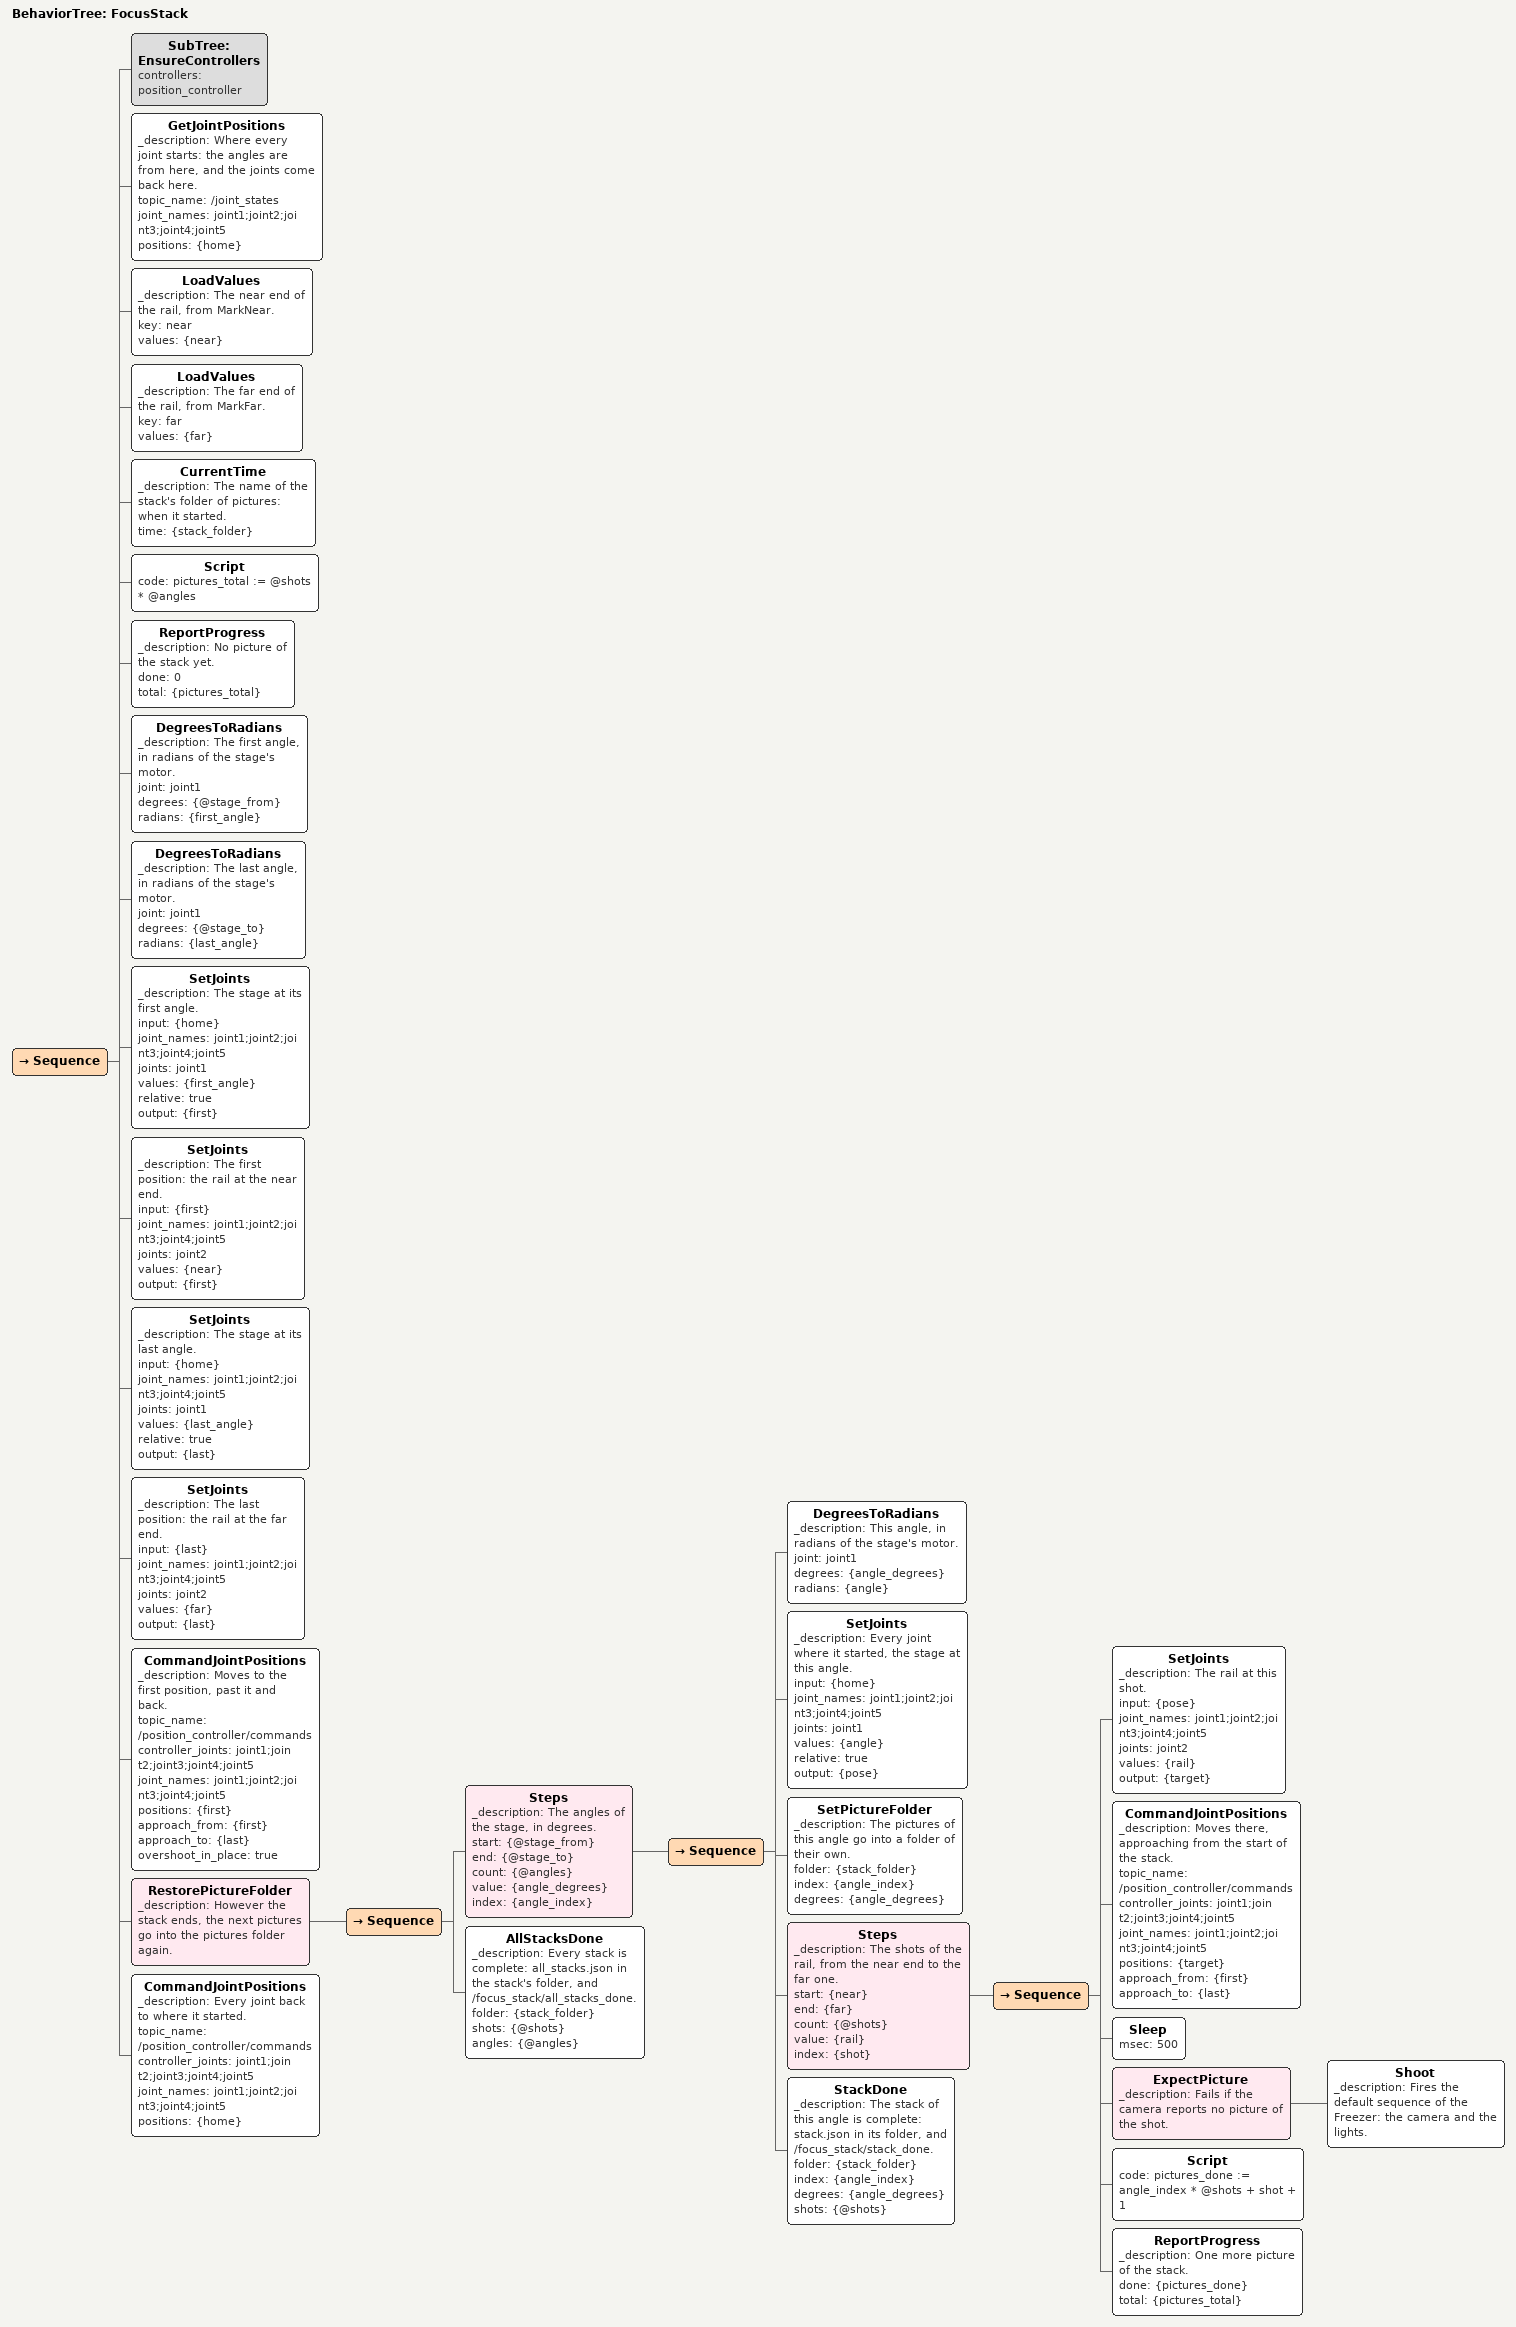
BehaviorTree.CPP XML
<?xml version="1.0" encoding="UTF-8"?>
<root BTCPP_format="4" main_tree_to_execute="FocusStack">

  <BehaviorTree ID="FocusStack" _description="Shoots a focus stack, from the near mark to the far one, at each of several angles of the rotary stage.">
    <Sequence>
      <SubTree ID="EnsureControllers" controllers="position_controller"/>
      <GetJointPositions _description="Where every joint starts: the angles are from here, and the joints come back here."
                         topic_name="/joint_states" joint_names="joint1;joint2;joint3;joint4;joint5" positions="{home}"/>
      <LoadValues _description="The near end of the rail, from MarkNear." key="near" values="{near}"/>
      <LoadValues _description="The far end of the rail, from MarkFar." key="far" values="{far}"/>
      <CurrentTime _description="The name of the stack's folder of pictures: when it started." time="{stack_folder}"/>
      <!-- How far the stack is, for every page: none of its pictures yet. -->
      <Script code="pictures_total := @shots * @angles"/>
      <ReportProgress _description="No picture of the stack yet." done="0" total="{pictures_total}"/>
      <DegreesToRadians _description="The first angle, in radians of the stage's motor." joint="joint1"
                        degrees="{@stage_from}" radians="{first_angle}"/>
      <DegreesToRadians _description="The last angle, in radians of the stage's motor." joint="joint1"
                        degrees="{@stage_to}" radians="{last_angle}"/>

      <!-- The first and the last position of the stack: every move approaches
           its position going from the one toward the other. -->
      <SetJoints _description="The stage at its first angle." input="{home}" joint_names="joint1;joint2;joint3;joint4;joint5"
                 joints="joint1" values="{first_angle}" relative="true" output="{first}"/>
      <SetJoints _description="The first position: the rail at the near end." input="{first}" joint_names="joint1;joint2;joint3;joint4;joint5"
                 joints="joint2" values="{near}" output="{first}"/>
      <SetJoints _description="The stage at its last angle." input="{home}" joint_names="joint1;joint2;joint3;joint4;joint5"
                 joints="joint1" values="{last_angle}" relative="true" output="{last}"/>
      <SetJoints _description="The last position: the rail at the far end." input="{last}" joint_names="joint1;joint2;joint3;joint4;joint5"
                 joints="joint2" values="{far}" output="{last}"/>

      <!-- To the start of the stack. The rail may have been driven to the near
           mark either way: it goes past it, and back, whatever. -->
      <CommandJointPositions _description="Moves to the first position, past it and back."
                             topic_name="/position_controller/commands"
                             controller_joints="joint1;joint2;joint3;joint4;joint5"
                             joint_names="joint1;joint2;joint3;joint4;joint5" positions="{first}"
                             approach_from="{first}" approach_to="{last}" overshoot_in_place="true"/>

      <!-- However the stack ends, succeeded, failed or stopped, the next
           pictures go into the pictures folder itself again, not into the
           folder of the angle it stopped at. -->
      <RestorePictureFolder _description="However the stack ends, the next pictures go into the pictures folder again.">
        <Sequence>
          <Steps _description="The angles of the stage, in degrees." start="{@stage_from}" end="{@stage_to}" count="{@angles}" value="{angle_degrees}" index="{angle_index}">
            <Sequence>
              <DegreesToRadians _description="This angle, in radians of the stage's motor." joint="joint1"
                                degrees="{angle_degrees}" radians="{angle}"/>
              <SetJoints _description="Every joint where it started, the stage at this angle." input="{home}" joint_names="joint1;joint2;joint3;joint4;joint5"
                         joints="joint1" values="{angle}" relative="true" output="{pose}"/>
              <!-- One folder of pictures per angle, inside the stack's: the
                   pictures of one rail's stack, to be stacked together. -->
              <SetPictureFolder _description="The pictures of this angle go into a folder of their own."
                                folder="{stack_folder}" index="{angle_index}" degrees="{angle_degrees}"/>
              <Steps _description="The shots of the rail, from the near end to the far one." start="{near}" end="{far}" count="{@shots}" value="{rail}" index="{shot}">
                <Sequence>
                  <SetJoints _description="The rail at this shot." input="{pose}" joint_names="joint1;joint2;joint3;joint4;joint5"
                             joints="joint2" values="{rail}" output="{target}"/>
                  <CommandJointPositions _description="Moves there, approaching from the start of the stack."
                                         topic_name="/position_controller/commands"
                                         controller_joints="joint1;joint2;joint3;joint4;joint5"
                                         joint_names="joint1;joint2;joint3;joint4;joint5" positions="{target}"
                                         approach_from="{first}" approach_to="{last}"/>
                  <!-- Let the vibrations of the move die down. To be measured. -->
                  <Sleep msec="500"/>
                  <!-- A shot without its picture stops the whole focus stack. -->
                  <ExpectPicture _description="Fails if the camera reports no picture of the shot.">
                    <Shoot _description="Fires the default sequence of the Freezer: the camera and the lights."/>
                  </ExpectPicture>
                  <Script code="pictures_done := angle_index * @shots + shot + 1"/>
                  <ReportProgress _description="One more picture of the stack." done="{pictures_done}" total="{pictures_total}"/>
                </Sequence>
              </Steps>
              <!-- Every picture of this angle is on disk. -->
              <StackDone _description="The stack of this angle is complete: stack.json in its folder, and /focus_stack/stack_done."
                         folder="{stack_folder}" index="{angle_index}" degrees="{angle_degrees}" shots="{@shots}"/>
            </Sequence>
          </Steps>
          <!-- Every angle is on disk. -->
          <AllStacksDone _description="Every stack is complete: all_stacks.json in the stack's folder, and /focus_stack/all_stacks_done."
                         folder="{stack_folder}" shots="{@shots}" angles="{@angles}"/>
        </Sequence>
      </RestorePictureFolder>

      <CommandJointPositions _description="Every joint back to where it started."
                             topic_name="/position_controller/commands"
                             controller_joints="joint1;joint2;joint3;joint4;joint5"
                             joint_names="joint1;joint2;joint3;joint4;joint5" positions="{home}"/>
    </Sequence>
  </BehaviorTree>

  <!-- The payload of the objective, for editors: what each entry is, with an example. -->

</root>
